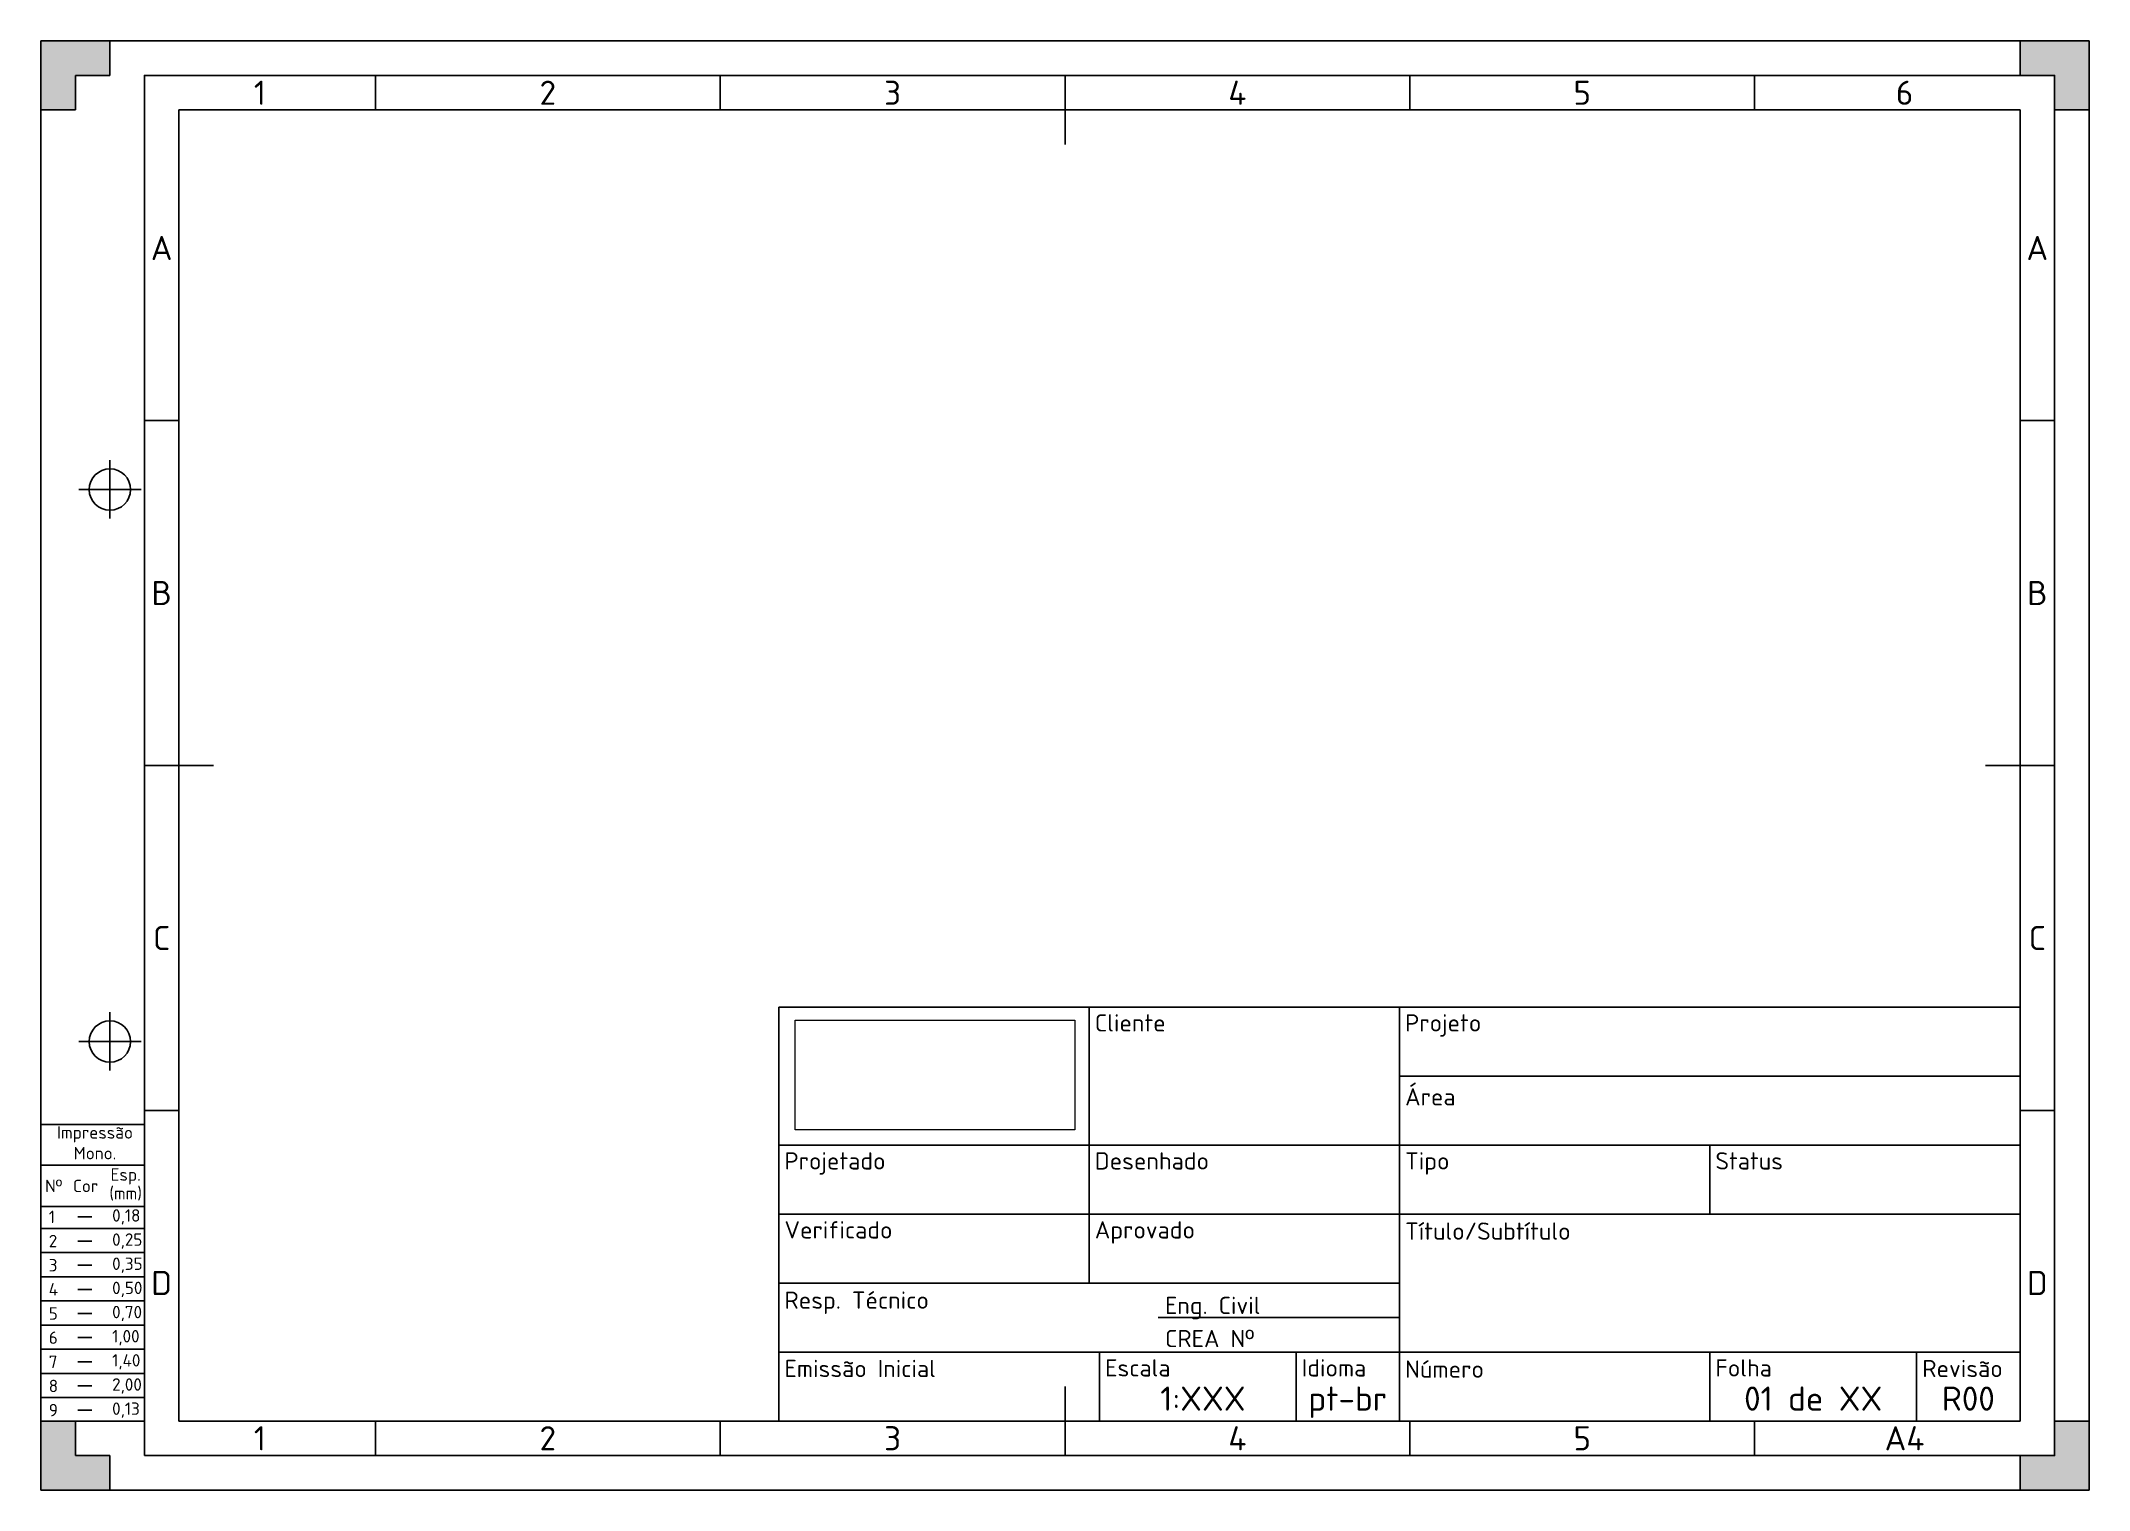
# Paper-space layout 'A4' of a CAD drawing. Header units: millimetres. Extents: x 0 to 297, y 0 to 210.
import ezdxf
from ezdxf.enums import TextEntityAlignment as Align

# ---------------------------------------------------------------- set-up
doc = ezdxf.new("R2010")
doc.units = ezdxf.units.MM
doc.header["$LTSCALE"] = 0.25
doc.layers.get('0').update_dxf_attribs({"color": 9})
doc.layers.add('ARQ-FLH-GER-CarimboInformacoes', color=3, linetype='Continuous')
doc.layers.add('ARQ-TXT-SMB-SimbologiaTextual', color=3, linetype='Continuous')
doc.layers.add('ARQ-FLH-NaoImprimir', color=9, linetype='Continuous', plot=False)
doc.styles.add('1.8mm', font='isocpeur.ttf', dxfattribs={"height": 1.8})
doc.styles.add('2.5mm', font='isocpeur.ttf', dxfattribs={"height": 2.5})
doc.styles.add('3.5mm', font='isocpeur.ttf', dxfattribs={"height": 3.5})
picture_1 = doc.add_image_def('image1.png', size_in_pixel=(500, 196))

# ---------------------------------------------------------------- blocks, each defined once
blk = doc.blocks.new('Quadro_Penas_Monocromatico')
at = {"layer": 'ARQ-FLH-NaoImprimir'}
for p, q in [((0, 37.07), (15, 37.07)), ((0, 31.09), (15, 31.09)), ((0, 27.9), (15, 27.9)), ((0, 24.4), (15, 24.4)), ((0, 20.9), (15, 20.9)), ((0, 17.4), (15, 17.4)), ((0, 13.9), (15, 13.9)), ((0, 10.4), (15, 10.4)), ((0, 6.9), (15, 6.9)), ((0, 3.4), (15, 3.4))]:
    blk.add_line(p, q, dxfattribs=at)
at = {"layer": 'ARQ-FLH-NaoImprimir', "color": 1}
blk.add_line((5.37, 29.58), (7.37, 29.58), dxfattribs=at)
at = {"layer": 'ARQ-FLH-NaoImprimir', "color": 2}
blk.add_line((5.37, 26.08), (7.37, 26.08), dxfattribs=at)
at = {"layer": 'ARQ-FLH-NaoImprimir', "color": 3}
blk.add_line((5.37, 22.58), (7.37, 22.58), dxfattribs=at)
at = {"layer": 'ARQ-FLH-NaoImprimir', "color": 4}
blk.add_line((5.37, 19.08), (7.37, 19.08), dxfattribs=at)
at = {"layer": 'ARQ-FLH-NaoImprimir', "color": 5}
blk.add_line((5.37, 15.58), (7.37, 15.58), dxfattribs=at)
at = {"layer": 'ARQ-FLH-NaoImprimir', "color": 6}
blk.add_line((5.37, 12.08), (7.37, 12.08), dxfattribs=at)
at = {"layer": 'ARQ-FLH-NaoImprimir', "color": 7}
blk.add_line((5.37, 8.58), (7.37, 8.58), dxfattribs=at)
at = {"layer": 'ARQ-FLH-NaoImprimir', "color": 8}
blk.add_line((5.37, 5.08), (7.37, 5.08), dxfattribs=at)
at = {"layer": 'ARQ-FLH-NaoImprimir', "color": 9}
blk.add_line((5.37, 1.58), (7.37, 1.58), dxfattribs=at)
at = {"layer": 'ARQ-FLH-NaoImprimir', "transparency": 33554687}
blk.add_lwpolyline([(15, 0), (0, 0), (0, 42.96), (15, 42.96)], close=True, dxfattribs=at)
at = {"layer": 'ARQ-FLH-NaoImprimir', "char_height": 1.8, "style": '1.8mm'}
for s, width, heights, insert, attachment_point in [('Impressão Mono.', 14.9814, [8.48], (7.83, 40.32), 5), ('\\pxsm0.9;Esp.\\P(mm)', 8.4106, [5.81], (12.28, 36.62), 2), ('Nº', 3.2679, [0], (1.83, 34.97), 2), ('Cor', 5.2968, [3.18], (6.47, 34.97), 2), ('1', 1.8, [0], (1.13, 29.58), 4), ('0,18', 1.8, [0], (10.32, 29.58), 4), ('2', 1.8, [0], (1.13, 26.08), 4), ('0,25', 1.8, [0], (10.32, 26.08), 4), ('3', 1.8203, [0], (1.13, 22.58), 4), ('0,35', 1.8, [0], (10.32, 22.58), 4), ('4', 1.8, [0], (1.13, 19.08), 4), ('0,50', 1.8, [0], (10.32, 19.08), 4), ('5', 1.8, [0], (1.13, 15.58), 4), ('0,70', 1.8, [0], (10.32, 15.58), 4), ('6', 1.8, [0], (1.13, 12.08), 4), ('1,00', 1.8, [0], (10.32, 12.08), 4), ('7', 1.8, [0], (1.13, 8.58), 4), ('1,40', 1.8, [0], (10.32, 8.58), 4), ('8', 1.8, [0], (1.13, 5.08), 4), ('2,00', 1.8, [0], (10.32, 5.08), 4), ('9', 1.8, [0], (1.13, 1.58), 4), ('0,13', 1.8, [0], (10.32, 1.58), 4)]:
    blk.add_mtext_dynamic_manual_height_columns(s, width=width, gutter_width=9, heights=heights, dxfattribs=dict(at, insert=insert, attachment_point=attachment_point))
blk = doc.blocks.new('*U22')
at = {"layer": 'ARQ-FLH-GER-CarimboInformacoes'}
h = blk.add_hatch(color=9, dxfattribs=at)
h.dxf.hatch_style = 1
h.paths.add_polyline_path([(-297, 210), (-297, 200), (-292, 200), (-292, 205), (-287, 205), (-287, 210)])
h = blk.add_hatch(color=9, dxfattribs=at)
h.dxf.hatch_style = 1
h.paths.add_polyline_path([(0, 210), (0, 200), (-5, 200), (-5, 205), (-10, 205), (-10, 210)])
h = blk.add_hatch(color=9, dxfattribs=at)
h.dxf.hatch_style = 1
h.paths.add_polyline_path([(-297, 0), (-297, 10), (-292, 10), (-292, 5), (-287, 5), (-287, 0)])
h = blk.add_hatch(color=9, dxfattribs=at)
h.dxf.hatch_style = 1
h.paths.add_polyline_path([(0, 0), (0, 10), (-5, 10), (-5, 5), (-10, 5), (-10, 0)])
at = {"layer": 'ARQ-FLH-GER-CarimboInformacoes', "color": 9}
for p, q in [((-297, 210), (-287, 210)), ((-297, 200), (-297, 210)), ((-287, 210), (-287, 205)), ((0, 210), (-10, 210)), ((-10, 210), (-10, 205)), ((0, 200), (0, 210)), ((-287, 205), (-292, 205)), ((-292, 205), (-292, 200)), ((-10, 205), (-5, 205)), ((-5, 205), (-5, 200)), ((-292, 200), (-297, 200)), ((-5, 200), (0, 200)), ((-287, 149.24), (-287, 140.78)), ((-291.52, 145.01), (-282.48, 145.01)), ((-287, 69.24), (-287, 60.78)), ((-291.52, 64.99), (-282.48, 64.99)), ((-292, 10), (-297, 10)), ((-297, 10), (-297, 0)), ((-292, 5), (-292, 10)), ((-5, 5), (-5, 10)), ((-5, 10), (0, 10)), ((0, 10), (0, 0)), ((-287, 5), (-292, 5)), ((-287, 0), (-287, 5)), ((-10, 0), (-10, 5)), ((-10, 5), (-5, 5)), ((-297, 0), (-287, 0)), ((0, 0), (-10, 0))]:
    blk.add_line(p, q, dxfattribs=at)
at = {"layer": 'ARQ-FLH-GER-CarimboInformacoes', "color": 3}
for p, q in [((-248.5, 200), (-248.5, 205)), ((-198.5, 200), (-198.5, 205)), ((-98.5, 200), (-98.5, 205)), ((-48.5, 200), (-48.5, 205)), ((-277, 155), (-282, 155)), ((-5, 155), (-10, 155)), ((-277, 55), (-282, 55)), ((-5, 55), (-10, 55)), ((-248.5, 10), (-248.5, 5)), ((-198.5, 10), (-198.5, 5)), ((-98.5, 10), (-98.5, 5)), ((-48.5, 10), (-48.5, 5))]:
    blk.add_line(p, q, dxfattribs=at)
at = {"layer": 'ARQ-FLH-GER-CarimboInformacoes', "color": 9}
blk.add_lwpolyline([(-297, 0), (0, 0), (0, 210), (-297, 210)], close=True, dxfattribs=at)
for centre in [(-287, 144.99), (-287, 64.99)]:
    blk.add_circle(centre, 3, dxfattribs=at)
at = {"layer": 'ARQ-TXT-SMB-SimbologiaTextual', "color": 5}
for p, q in [((-148.5, 205), (-148.5, 195)), ((-282, 105), (-272, 105)), ((-5, 105), (-15, 105)), ((-148.5, 5), (-148.5, 15))]:
    blk.add_line(p, q, dxfattribs=at)
at = {"layer": 'ARQ-TXT-SMB-SimbologiaTextual', "color": 3}
blk.add_lwpolyline([(-282, 5), (-5, 5), (-5, 205), (-282, 205)], close=True, dxfattribs=at)
at = {"layer": 'ARQ-TXT-SMB-SimbologiaTextual', "color": 5}
blk.add_lwpolyline([(-277, 10), (-10, 10), (-10, 200), (-277, 200)], close=True, dxfattribs=at)
at = {"layer": 'ARQ-FLH-NaoImprimir'}
blk.add_blockref('Quadro_Penas_Monocromatico', (-297, 10), dxfattribs=at)
at = {"color": 3, "char_height": 3.5, "attachment_point": 5, "style": '3.5mm'}
for s, insert, width in [('\\pxqc;1', (-265.25, 202.5), 33.5), ('\\pxqc;2', (-223.5, 202.5), 50), ('\\pxqc;3', (-173.5, 202.5), 50), ('\\pxqc;4', (-123.5, 202.5), 50), ('\\pxqc;5', (-73.5, 202.5), 50), ('\\pxqc;6', (-26.75, 202.5), 33.5), ('\\pxqc;1', (-265.25, 7.5), 33.5), ('\\pxqc;2', (-223.5, 7.5), 50), ('\\pxqc;3', (-173.5, 7.5), 50), ('\\pxqc;4', (-123.5, 7.5), 50), ('\\pxqc;5', (-73.5, 7.5), 50), ('\\pxqc;A4', (-26.75, 7.5), 33.5)]:
    blk.add_mtext(s, dxfattribs=dict(at, insert=insert, width=width))
at = {"layer": 'ARQ-FLH-GER-CarimboInformacoes', "color": 3, "char_height": 3.5, "width": 5, "attachment_point": 5, "style": '3.5mm'}
for s, insert in [('\\pxqc;A', (-279.5, 180)), ('\\pxqc;A', (-7.5, 180)), ('\\pxqc;B', (-279.5, 130)), ('\\pxqc;B', (-7.5, 130)), ('\\pxqc;C', (-279.5, 80)), ('\\pxqc;C', (-7.5, 80)), ('\\pxqc;D', (-279.5, 30)), ('\\pxqc;D', (-7.5, 30))]:
    blk.add_mtext(s, dxfattribs=dict(at, insert=insert))
blk = doc.blocks.new('*U94')
at = {"layer": 'ARQ-TXT-SMB-SimbologiaTextual', "color": 18, "true_color": 0x000000}
for p, q in [((-180, 60), (-180, 0)), ((0, 60), (-180, 60)), ((-135, 60), (-135, 20)), ((-90, 60), (-90, 0)), ((0, 0), (0, 60)), ((0, 50), (-90, 50)), ((-180, 40), (0, 40)), ((-45, 30), (-45, 40)), ((0, 30), (-180, 30)), ((-180, 20), (-90, 20)), ((-90, 15), (-125, 15)), ((-180, 10), (0, 10)), ((-133.5, 10), (-133.5, 0)), ((-105, 10), (-105, 0)), ((-45, 10), (-45, 0)), ((-15, 10), (-15, 0)), ((-180, 0), (0, 0))]:
    blk.add_line(p, q, dxfattribs=at)
at = {"layer": 'ARQ-TXT-SMB-SimbologiaTextual', "color": 18, "true_color": 0x000000, "style": '2.5mm'}
for s, p in [('Cliente', (-134.18, 56.45)), ('Projeto', (-89.18, 56.45)), ('Área', (-89.18, 45.73)), ('Projetado', (-179.18, 36.45)), ('Desenhado', (-134.18, 36.45)), ('Tipo', (-89.18, 36.45)), ('Status', (-44.18, 36.45)), ('Verificado', (-179.18, 26.45)), ('Aprovado', (-134.18, 26.45)), ('Título/Subtítulo', (-89.18, 26.27)), ('Resp. Técnico', (-179.18, 16.27)), ('Escala', (-132.68, 6.45)), ('Idioma', (-104.18, 6.45)), ('Folha', (-44.18, 6.45)), ('Emissão Inicial', (-179.18, 6.36)), ('Número', (-89.18, 6.27)), ('Revisão', (-14.18, 6.36))]:
    blk.add_text(s, height=2.5, dxfattribs=at).set_placement(p)
at = {"layer": 'ARQ-TXT-SMB-SimbologiaTextual', "color": 18, "true_color": 0x000000, "style": '3.5mm'}
for tag, p in [('PROJETO', (-45, 51.6)), ('AREA', (-45, 41.6)), ('PROJETADO', (-157.5, 31.5)), ('DESENHADO', (-112.5, 31.5)), ('TIPO', (-67.5, 31.5)), ('STATUS', (-22.5, 31.5)), ('VERIFICADO', (-157.5, 21.5)), ('APROVADO', (-112.5, 21.5)), ('TITULO', (-45, 20.5)), ('SUBTITULO', (-45, 13.06)), ('NÚMERO', (-67.5, 1.5)), ('EMISSAO', (-157.5, 1.5)), ('ESCALA', (-118.5, 1.5)), ('IDIOMA', (-97.5, 1.5)), ('FOLHA', (-30, 1.5)), ('REVISAO', (-7.5, 1.5))]:
    blk.add_attdef(tag, text='', height=3.5, dxfattribs=at).set_placement(p, align=Align.CENTER)
blk.add_attdef('CLIENTE', text='', height=3.5, dxfattribs=at).set_placement((-112.5, 50), align=Align.MIDDLE_CENTER)
at = {"layer": 'ARQ-TXT-SMB-SimbologiaTextual', "color": 18, "true_color": 0x000000}
for tag, p, height, style in [('PROFISSÃO', (-124, 15.5), 2.5, '2.5mm'), ('RESP.TECNICO', (-178, 11.5), 3.5, '3.5mm'), ('REGISTRO', (-124, 10.7), 2.5, '2.5mm')]:
    blk.add_attdef(tag, p, '', height=height, dxfattribs=dict(at, style=style))
at = {"layer": 'ARQ-TXT-SMB-SimbologiaTextual', "color": 7, "lineweight": 0, "true_color": 0xffffff}
image = blk.add_image(picture_1, insert=(-177.62, 42.18), size_in_units=(40.56, 15.9), dxfattribs=at)
image.dxf.flags = 15

psp = doc.layouts.new('A4')

# ---------------------------------------------------------------- block references
at = {"layer": 'ARQ-FLH-GER-CarimboInformacoes'}
psp.add_blockref('*U94', (287, 10), dxfattribs=at).add_auto_attribs({'REVISAO': 'R00', 'FOLHA': '01 de XX', 'IDIOMA': 'pt-br', 'ESCALA': '1:XXX', 'REGISTRO': 'CREA Nº ', 'PROFISSÃO': 'Eng. Civil'})
at = {"layer": 'ARQ-TXT-SMB-SimbologiaTextual'}
psp.add_blockref('*U22', (297, 0), dxfattribs=at)

doc.saveas('drawing.dxf')
